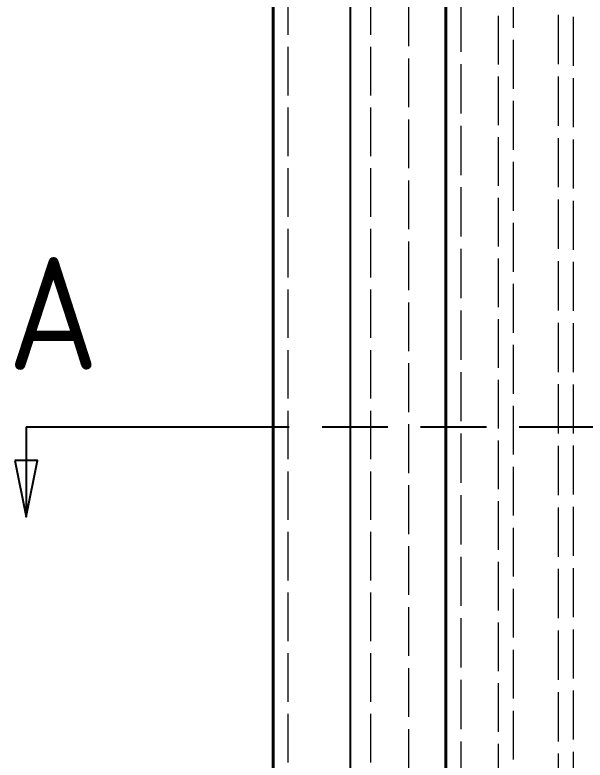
# Model space of a CAD drawing. Header units: millimetres. Extents: x 0 to 2523, y 0 to 1782.
# Drawn here: x 750.9 to 826.8, y 928.1 to 1027.4 of the extents above; entities that cross this region are included whole.
import ezdxf

# ---------------------------------------------------------------- set-up
doc = ezdxf.new("R2010")
doc.units = ezdxf.units.MM
doc.header["$LTSCALE"] = 3
for name, pattern in [('CHAIN', [0.3543, 0.2362, -0.0295, 0.0591, -0.0295]), ('DASHED', [0.2067, 0.1654, -0.0413]), ('DOUBLE_DASH_CHAIN', [1.2403, 0.6614, -0.0827, 0.1654, -0.0827, 0.1654, -0.0827])]:
    doc.linetypes.add(name, pattern=pattern)
for name, color, linetype, lineweight in [('가려진 것(ISO)', 2, 'DASHED', 18), ('가시적인 것(ISO)', 3, 'Continuous', 40), ('단면선(ISO)', 7, 'CHAIN', 25), ('상세 경계(JIS)', 7, 'Continuous', 25)]:
    doc.layers.add(name, color=color, linetype=linetype, lineweight=lineweight)
doc.styles.add('부품번호텍스트_PSTEK_POSCO', font='isocp.shx')

# ---------------------------------------------------------------- blocks, each defined once
blk = doc.blocks.new('2dTransSection0')
at = {"layer": '단면선(ISO)', "linetype": 'DOUBLE_DASH_CHAIN', "ltscale": 5.884671}
blk.add_line((250.787, 324.183), (393.387, 324.183), dxfattribs=at)
at = {"layer": '단면선(ISO)', "linetype": 'Continuous'}
for p, q in [((250.787, 324.183), (254.71, 324.183)), ((250.787, 324.183), (250.787, 322.683)), ((250.287, 322.683), (250.787, 320.183)), ((251.287, 322.683), (250.287, 322.683)), ((250.787, 322.683), (250.787, 320.183)), ((250.787, 320.183), (251.287, 322.683))]:
    blk.add_line(p, q, dxfattribs=at)
at = {"layer": '단면선(ISO)', "linetype": 'Continuous', "flags": 128}
blk.add_lwpolyline([(250.287, 322.683), (250.787, 320.183), (251.287, 322.683), (250.287, 322.683)], dxfattribs=at)
at = {"layer": '단면선(ISO)'}
blk.add_solid([(250.287, 322.683), (250.787, 320.183), (251.287, 322.683), (250.287, 322.683)], dxfattribs=at)
at = {"layer": '단면선(ISO)', "insert": (249.969, 326.706), "char_height": 5, "attachment_point": 7, "style": '부품번호텍스트_PSTEK_POSCO'}
blk.add_mtext('A', dxfattribs=at)
blk = doc.blocks.new('2dDetail0')
at = {"layer": '상세 경계(JIS)', "flags": 128}
blk.add_lwpolyline([(265.179, 284.16), (378.068, 284.16), (378.068, 362.049), (265.179, 362.049), (265.179, 284.16)], dxfattribs=at)

msp = doc.modelspace()

# ---------------------------------------------------------------- linework, layer by layer
at = {"layer": '가려진 것(ISO)', "ltscale": 13.022854}
for p, q in [((787.2766, 435.233), (787.2766, 1291.233)), ((798.2766, 435.233), (798.2766, 1291.233))]:
    msp.add_line(p, q, dxfattribs=at)
at = {"layer": '가려진 것(ISO)', "ltscale": 13.096617}
msp.add_line((803.2766, 1265.233), (803.2766, 461.233), dxfattribs=at)
at = {"layer": '가려진 것(ISO)', "ltscale": 13.03146}
msp.add_line((815.2766, 463.233), (815.2766, 1263.233), dxfattribs=at)
at = {"layer": '가려진 것(ISO)', "ltscale": 13.098612}
msp.add_line((817.2766, 465.233), (817.2766, 1261.233), dxfattribs=at)
at = {"layer": '가려진 것(ISO)', "ltscale": 13.223674}
for p, q in [((810.2766, 1078.233), (810.2766, 873.233)), ((823.2766, 873.233), (823.2766, 1078.233))]:
    msp.add_line(p, q, dxfattribs=at)
at = {"layer": '가려진 것(ISO)', "ltscale": 13.155773}
msp.add_line((825.2766, 898.233), (825.2766, 1053.233), dxfattribs=at)
at = {"layer": '가시적인 것(ISO)'}
for p, q in [((785.2766, 433.233), (785.2766, 1293.233)), ((808.2766, 1080.233), (808.2766, 871.233))]:
    msp.add_line(p, q, dxfattribs=at)

# ---------------------------------------------------------------- block references
at = {"layer": '단면선(ISO)', "xscale": 3, "yscale": 3, "zscale": 3}
msp.add_blockref('2dTransSection0', (0, 0), dxfattribs=at)
at = {"layer": '상세 경계(JIS)', "xscale": 3, "yscale": 3, "zscale": 3}
msp.add_blockref('2dDetail0', (0, 0), dxfattribs=at)

doc.saveas('drawing.dxf')
